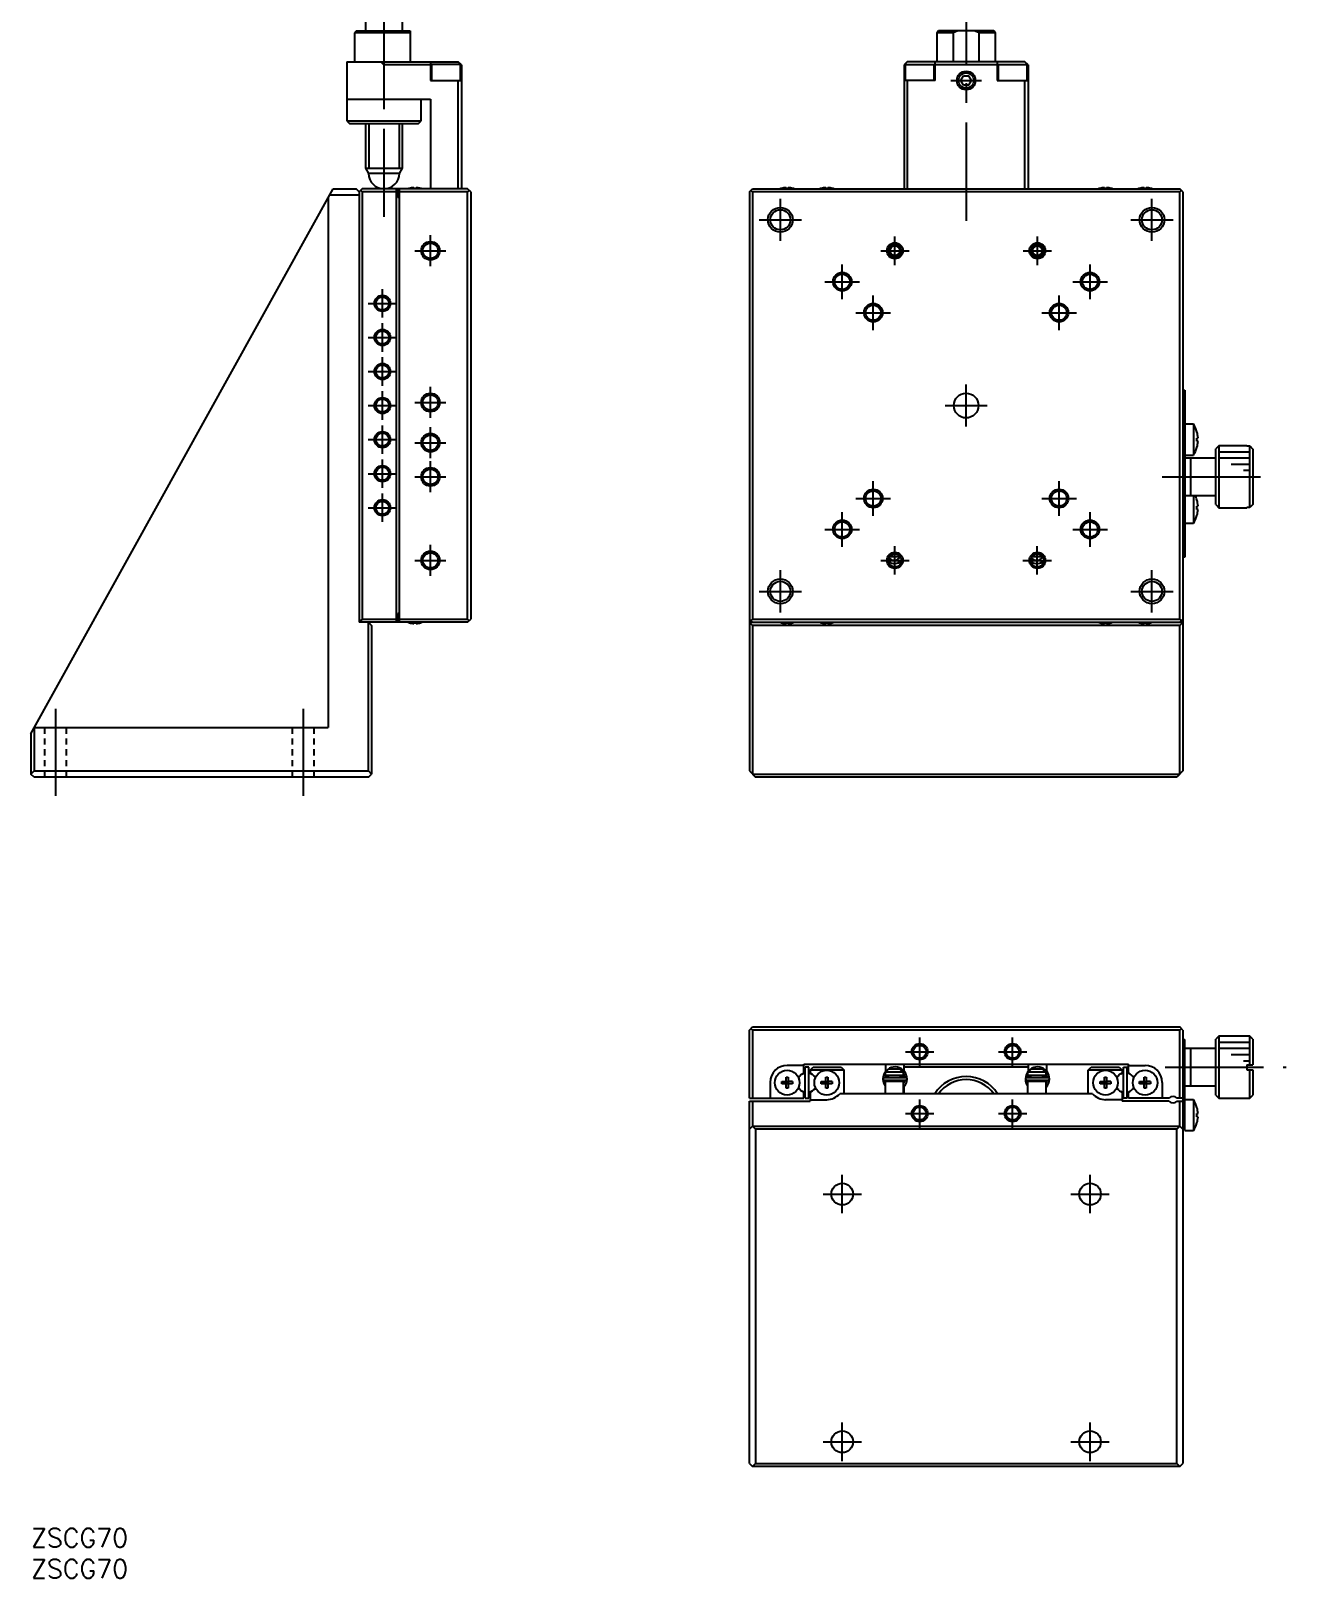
# Model space of a CAD drawing. Extents: x 0 to 447, y -8 to 380.
# Drawn here: x 0 to 202.6, y -8 to 241.8 of the extents above; entities that cross this region are included whole.
import ezdxf

# ---------------------------------------------------------------- set-up
doc = ezdxf.new("R2010")
doc.units = 0
doc.header["$LTSCALE"] = 0.5
doc.linetypes.add('CENTER', pattern=[50.8, 31.75, -6.35, 6.35, -6.35])
doc.linetypes.add('DASHED', pattern=[3.5, 2, -1.5])
for name, color, linetype in [('MSM_CENTER', 1, 'CENTER'), ('MSM_CONTINUOUS', 7, 'CONTINUOUS'), ('MSM_DASHED', 4, 'DASHED'), ('MSM_NARROW', 5, 'CONTINUOUS'), ('MSM_PART_NUMBER', 7, 'CONTINUOUS')]:
    doc.layers.add(name, color=color, linetype=linetype)
doc.styles.get("Standard").update_dxf_attribs({"font": 'txt.shx', "height": 1, "bigfont": 'bigfont.shx'})

# ---------------------------------------------------------------- blocks, each defined once
blk = doc.blocks.new('*U2')
at = {"layer": 'MSM_PART_NUMBER'}
blk.add_text('ZSCG70', height=3, dxfattribs=at).set_placement((0, -3))
blk = doc.blocks.new('*U3')
at = {"layer": 'MSM_PART_NUMBER'}
blk.add_text('ZSCG70', height=3, dxfattribs=at).set_placement((0, -8))

msp = doc.modelspace()

# ---------------------------------------------------------------- linework, layer by layer
at = {"layer": 'MSM_CENTER'}
for p, q in [((150.995577, 277.845783), (150.995577, 209.345783)), ((57, 276.845783), (57, 211.845783)), ((148.495577, 233.845783), (153.495577, 233.845783)), ((120.995577, 207.945783), (120.995577, 214.745783)), ((180.995577, 207.945783), (180.995577, 214.745783)), ((117.595577, 211.345783), (124.395577, 211.345783)), ((177.595577, 211.345783), (184.395577, 211.345783)), ((64.5, 203.845783), (64.5, 208.845783)), ((139.495577, 204.045783), (139.495577, 208.645783)), ((162.495577, 204.045783), (162.495577, 208.645783)), ((62, 206.345783), (67, 206.345783)), ((137.195577, 206.345783), (141.795577, 206.345783)), ((160.195577, 206.345783), (164.795577, 206.345783)), ((130.995577, 198.545783), (130.995577, 204.145783)), ((170.995577, 198.545783), (170.995577, 204.145783)), ((56.75, 195.545783), (56.75, 200.145783)), ((128.195577, 201.345783), (133.795577, 201.345783)), ((168.195577, 201.345783), (173.795577, 201.345783)), ((54.45, 197.845783), (59.05, 197.845783)), ((135.995577, 193.545783), (135.995577, 199.145783)), ((165.995577, 193.545783), (165.995577, 199.145783)), ((133.195577, 196.345783), (138.795577, 196.345783)), ((163.195577, 196.345783), (168.795577, 196.345783)), ((56.75, 190.045783), (56.75, 194.645783)), ((54.45, 192.345783), (59.05, 192.345783)), ((56.75, 184.545783), (56.75, 189.145783)), ((54.45, 186.845783), (59.05, 186.845783)), ((56.75, 179.045783), (56.75, 183.645783)), ((64.5, 179.345783), (64.5, 184.345783)), ((150.995577, 177.945783), (150.995577, 184.745783)), ((54.45, 181.345783), (59.05, 181.345783)), ((62, 181.845783), (67, 181.845783)), ((147.595577, 181.345783), (154.395577, 181.345783)), ((56.75, 173.545783), (56.75, 178.145783)), ((64.5, 172.845783), (64.5, 177.845783)), ((54.45, 175.845783), (59.05, 175.845783)), ((62, 175.345783), (67, 175.345783)), ((56.75, 168.045783), (56.75, 172.645783)), ((54.45, 170.345783), (59.05, 170.345783)), ((64.5, 167.345783), (64.5, 172.345783)), ((62, 169.845783), (67, 169.845783)), ((135.995577, 163.545783), (135.995577, 169.145783)), ((165.995577, 163.545783), (165.995577, 169.145783)), ((182.645577, 169.845783), (199.395577, 169.845783)), ((56.75, 162.545783), (56.75, 167.145783)), ((133.195577, 166.345783), (138.795577, 166.345783)), ((163.195577, 166.345783), (168.795577, 166.345783)), ((54.45, 164.845783), (59.05, 164.845783)), ((130.995577, 158.545783), (130.995577, 164.145783)), ((170.995577, 158.545783), (170.995577, 164.145783)), ((128.195577, 161.345783), (133.795577, 161.345783)), ((168.195577, 161.345783), (173.795577, 161.345783)), ((64.5, 153.845783), (64.5, 158.845783)), ((139.495577, 154.045783), (139.495577, 158.645783)), ((162.469996, 154.048556), (162.469996, 158.648556)), ((62, 156.345783), (67, 156.345783)), ((137.195577, 156.345783), (141.795577, 156.345783)), ((160.169996, 156.348556), (164.769996, 156.348556)), ((120.995577, 147.945783), (120.995577, 154.745783)), ((180.995577, 147.945783), (180.995577, 154.745783)), ((117.595577, 151.345783), (124.395577, 151.345783)), ((177.595577, 151.345783), (184.395577, 151.345783)), ((4, 118.345783), (4, 132.345783)), ((44, 118.345783), (44, 132.345783)), ((143.495577, 74.7), (143.495577, 79.3)), ((158.495577, 74.7), (158.495577, 79.3)), ((141.195577, 77), (145.795577, 77)), ((156.195577, 77), (160.795577, 77)), ((183.145577, 74.5), (202.645577, 74.5)), ((143.495577, 64.7), (143.495577, 69.3)), ((158.495577, 64.7), (158.495577, 69.3)), ((141.195577, 67), (145.795577, 67)), ((156.195577, 67), (160.795577, 67)), ((130.995577, 50.9), (130.995577, 57.1)), ((170.995577, 50.9), (170.995577, 57.1)), ((127.895577, 54), (134.095577, 54)), ((167.895577, 54), (174.095577, 54)), ((130.995577, 10.9), (130.995577, 17.1)), ((170.995577, 10.9), (170.995577, 17.1)), ((127.895577, 14), (134.095577, 14)), ((167.895577, 14), (174.095577, 14))]:
    msp.add_line(p, q, dxfattribs=at)
at = {"layer": 'MSM_CONTINUOUS'}
for p, q in [((54, 257.345783), (54, 241.845783)), ((60, 241.845783), (60, 257.345783)), ((52.55, 241.845783), (52.25, 241.545783)), ((61.25, 241.545783), (52.25, 241.545783)), ((52.25, 241.545783), (52.25, 236.845783)), ((52.55, 241.845783), (61.25, 241.845783)), ((61.25, 241.845783), (61.25, 236.845783)), ((146.545577, 241.845783), (146.245577, 241.545783)), ((148.874256, 241.545783), (146.245577, 241.545783)), ((146.245577, 241.545783), (146.245577, 236.845783)), ((155.445577, 241.845783), (146.545577, 241.845783)), ((149.676486, 241.845783), (148.874256, 241.545783)), ((148.874256, 241.545783), (148.874256, 236.845783)), ((153.116897, 241.545783), (152.314667, 241.845783)), ((155.745577, 241.545783), (153.116897, 241.545783)), ((153.116897, 236.845783), (153.116897, 241.545783)), ((155.745577, 241.545783), (155.445577, 241.845783)), ((155.745577, 236.845783), (155.745577, 241.545783)), ((51, 236.845783), (51, 227.345783)), ((51, 236.845783), (69, 236.845783)), ((57, 236.345783), (56.5, 236.845783)), ((57, 236.345783), (57, 230.845783)), ((64.5, 236.345783), (57, 236.345783)), ((64.5, 236.845783), (64.5, 233.845783)), ((69.35, 236.445783), (64.65, 236.445783)), ((64.65, 236.445783), (64.65, 233.845783)), ((69.5, 236.345783), (69, 236.845783)), ((69.35, 233.845783), (69.35, 236.445783)), ((69.5, 236.345783), (69.5, 216.345783)), ((141.495577, 236.845783), (140.995577, 236.345783)), ((140.995577, 236.345783), (140.995577, 216.345783)), ((141.145577, 236.445783), (141.145577, 233.845783)), ((141.145577, 236.445783), (145.845577, 236.445783)), ((160.495577, 236.845783), (141.495577, 236.845783)), ((145.845577, 233.845783), (145.845577, 236.445783)), ((145.995577, 233.845783), (145.995577, 236.845783)), ((155.995577, 236.345783), (145.995577, 236.345783)), ((155.995577, 236.845783), (155.995577, 233.845783)), ((156.145577, 236.445783), (156.145577, 233.845783)), ((156.145577, 236.445783), (160.845577, 236.445783)), ((160.995577, 236.345783), (160.495577, 236.845783)), ((160.845577, 233.845783), (160.845577, 236.445783)), ((160.995577, 236.345783), (160.995577, 216.345783)), ((64.5, 233.845783), (69.5, 233.845783)), ((69, 216.345783), (69, 233.845783)), ((145.995577, 233.845783), (140.995577, 233.845783)), ((141.495577, 233.845783), (141.495577, 216.345783)), ((150.129551, 233.845783), (150.562564, 234.595783)), ((150.562564, 233.095783), (150.129551, 233.845783)), ((150.562564, 234.595783), (151.428589, 234.595783)), ((151.428589, 233.095783), (150.562564, 233.095783)), ((151.861602, 233.845783), (151.428589, 234.595783)), ((151.428589, 233.095783), (151.861602, 233.845783)), ((155.995577, 233.845783), (160.995577, 233.845783)), ((160.495577, 216.345783), (160.495577, 233.845783)), ((51, 230.845783), (64.5, 230.845783)), ((63, 227.345783), (63, 230.845783)), ((64.5, 230.845783), (64.5, 216.345783)), ((51, 227.345783), (63, 227.345783)), ((51, 227.345783), (51.5, 226.845783)), ((62.5, 226.845783), (51.5, 226.845783)), ((54, 226.845783), (54, 219.711808)), ((60, 219.711808), (60, 226.845783)), ((62.5, 226.845783), (63, 227.345783)), ((54, 219.711808), (54.5, 218.845783)), ((54, 219.711808), (60, 219.711808)), ((59.5, 218.845783), (54.5, 218.845783)), ((59.5, 218.845783), (60, 219.711808)), ((0, 128.345783), (48.779191, 216.345786)), ((48, 214.940075), (48, 129.345783)), ((53, 215.345783), (48.224887, 215.345783)), ((48.779196, 216.345783), (52.5, 216.345783)), ((53, 215.845783), (52.5, 216.345783)), ((53.5, 216.345783), (53, 215.845783)), ((53, 215.845783), (53, 146.345783)), ((53.5, 215.845783), (53.25, 216.095783)), ((70.5, 216.345783), (53.5, 216.345783)), ((53.5, 215.845783), (53.5, 146.845783)), ((59, 215.845783), (53.5, 215.845783)), ((59, 146.345783), (59, 216.345783)), ((59.25, 216.345783), (59.25, 214.945783)), ((59.5, 214.945783), (59.25, 214.945783)), ((59.5, 146.345783), (59.5, 216.345783)), ((70.5, 215.845783), (59.5, 215.845783)), ((61.113638, 216.415305), (61.111384, 216.419927)), ((61.82, 216.415305), (61.82, 216.535642)), ((62.18, 216.415305), (61.82, 216.415305)), ((62.18, 216.535642), (62.18, 216.415305)), ((62.888616, 216.419927), (62.886361, 216.415305)), ((71, 215.845783), (70.5, 216.345783)), ((70.75, 216.095783), (70.5, 215.845783)), ((70.5, 146.845783), (70.5, 215.845783)), ((71, 215.845783), (71, 146.845783)), ((115.995577, 215.845783), (116.495577, 216.345783)), ((115.995577, 215.845783), (115.995577, 122.345783)), ((116.495577, 215.845783), (116.245577, 216.095783)), ((116.495577, 216.345783), (185.495577, 216.345783)), ((116.495577, 215.845783), (116.495577, 146.845783)), ((185.495577, 215.845783), (116.495577, 215.845783)), ((121.209215, 216.415305), (121.206961, 216.419927)), ((121.915577, 216.415305), (121.915577, 216.535642)), ((122.275577, 216.415305), (121.915577, 216.415305)), ((122.275577, 216.535642), (122.275577, 216.415305)), ((122.984193, 216.419927), (122.981938, 216.415305)), ((127.609215, 216.415305), (127.606961, 216.419927)), ((128.315577, 216.415305), (128.315577, 216.535642)), ((128.675577, 216.415305), (128.315577, 216.415305)), ((128.675577, 216.535642), (128.675577, 216.415305)), ((129.384193, 216.419927), (129.381938, 216.415305)), ((172.609215, 216.415305), (172.606961, 216.419927)), ((173.315577, 216.415305), (173.315577, 216.535642)), ((173.675577, 216.415305), (173.315577, 216.415305)), ((173.675577, 216.535642), (173.675577, 216.415305)), ((174.384193, 216.419927), (174.381938, 216.415305)), ((179.009215, 216.415305), (179.006961, 216.419927)), ((179.715577, 216.415305), (179.715577, 216.535642)), ((180.075577, 216.415305), (179.715577, 216.415305)), ((180.075577, 216.535642), (180.075577, 216.415305)), ((180.784193, 216.419927), (180.781938, 216.415305)), ((185.995577, 215.845783), (185.495577, 216.345783)), ((185.495577, 215.845783), (185.745577, 216.095783)), ((185.495577, 146.845783), (185.495577, 215.845783)), ((185.995577, 215.845783), (185.995577, 122.345783)), ((185.995577, 183.845783), (186.295577, 183.845783)), ((186.295577, 183.845783), (186.295577, 156.845783)), ((187.687234, 178.345783), (186.295577, 178.345783)), ((187.687234, 178.345783), (187.687234, 173.345783)), ((188.258157, 177.104372), (188.265013, 177.107716)), ((188.258157, 176.105783), (188.430529, 176.105783)), ((188.258157, 175.585783), (188.258157, 176.105783)), ((188.430529, 175.585783), (188.258157, 175.585783)), ((186.295577, 173.345783), (187.687234, 173.345783)), ((191.295577, 172.845783), (186.295577, 172.845783)), ((187.295577, 166.845783), (187.295577, 172.845783)), ((188.265013, 174.58385), (188.258157, 174.587193)), ((191.795577, 174.845783), (191.295577, 174.345783)), ((191.295577, 165.345783), (191.295577, 174.345783)), ((191.795577, 174.845783), (191.795577, 164.845783)), ((196.295577, 174.845783), (191.795577, 174.845783)), ((196.295577, 174.845783), (196.295577, 174.829757)), ((196.295577, 174.829757), (196.795577, 174.829757)), ((196.795577, 164.861809), (196.795577, 174.829757)), ((196.795577, 174.829757), (197.295577, 174.32797)), ((197.295577, 174.32797), (197.295577, 165.363596)), ((186.295577, 166.845783), (191.295577, 166.845783)), ((187.687234, 166.845783), (187.687234, 162.345783)), ((188.258157, 166.104372), (188.265013, 166.107716)), ((188.258157, 165.105783), (188.430529, 165.105783)), ((188.258157, 164.585783), (188.258157, 165.105783)), ((191.295577, 165.345783), (191.795577, 164.845783)), ((197.295577, 165.363596), (196.795577, 164.861809)), ((188.430529, 164.585783), (188.258157, 164.585783)), ((188.265013, 163.58385), (188.258157, 163.587193)), ((191.795577, 164.845783), (196.295577, 164.845783)), ((196.795577, 164.861809), (196.295577, 164.861809)), ((196.295577, 164.861809), (196.295577, 164.845783)), ((186.295577, 162.345783), (187.687234, 162.345783)), ((140.36517, 156.945783), (138.625984, 156.945783)), ((163.36517, 156.945783), (161.625984, 156.945783)), ((186.295577, 156.845783), (185.995577, 156.845783)), ((59.5, 147.745783), (59.25, 147.745783)), ((59.25, 146.345783), (59.25, 147.745783)), ((53, 146.845783), (53.5, 146.345783)), ((70.5, 146.345783), (53, 146.345783)), ((53.25, 146.595783), (53.5, 146.845783)), ((53.5, 146.845783), (59, 146.845783)), ((54.5, 122.345783), (54.5, 146.345783)), ((54.5, 146.345783), (55, 145.845783)), ((55, 145.845783), (55, 121.845783)), ((59.5, 146.845783), (70.5, 146.845783)), ((61.111384, 146.271639), (61.113638, 146.276261)), ((61.82, 146.276261), (62.18, 146.276261)), ((61.82, 146.155924), (61.82, 146.276261)), ((62.18, 146.155924), (62.18, 146.276261)), ((62.886361, 146.276261), (62.888616, 146.271639)), ((70.5, 146.845783), (70.75, 146.595783)), ((70.5, 146.345783), (71, 146.845783)), ((116.495577, 146.345783), (115.995577, 146.845783)), ((115.995577, 146.345783), (116.495577, 145.845783)), ((115.995577, 146.345783), (185.995577, 146.345783)), ((116.245577, 146.595783), (116.495577, 146.845783)), ((116.495577, 146.845783), (185.495577, 146.845783)), ((116.495577, 145.845783), (116.495577, 121.845783)), ((185.495577, 145.845783), (116.495577, 145.845783)), ((121.206961, 146.271639), (121.209215, 146.276261)), ((121.915577, 146.276261), (122.275577, 146.276261)), ((121.915577, 146.155924), (121.915577, 146.276261)), ((122.275577, 146.155924), (122.275577, 146.276261)), ((122.981938, 146.276261), (122.984193, 146.271639)), ((127.606961, 146.271639), (127.609215, 146.276261)), ((128.315577, 146.276261), (128.675577, 146.276261)), ((128.315577, 146.155924), (128.315577, 146.276261)), ((128.675577, 146.155924), (128.675577, 146.276261)), ((129.381938, 146.276261), (129.384193, 146.271639)), ((172.606961, 146.271639), (172.609215, 146.276261)), ((173.315577, 146.276261), (173.675577, 146.276261)), ((173.315577, 146.155924), (173.315577, 146.276261)), ((173.675577, 146.155924), (173.675577, 146.276261)), ((174.381938, 146.276261), (174.384193, 146.271639)), ((179.006961, 146.271639), (179.009215, 146.276261)), ((179.715577, 146.276261), (180.075577, 146.276261)), ((179.715577, 146.155924), (179.715577, 146.276261)), ((180.075577, 146.155924), (180.075577, 146.276261)), ((180.781938, 146.276261), (180.784193, 146.271639)), ((185.745577, 146.595783), (185.495577, 146.845783)), ((185.495577, 146.345783), (185.995577, 146.845783)), ((185.495577, 145.845783), (185.995577, 146.345783)), ((185.495577, 121.845783), (185.495577, 145.845783)), ((0, 128.345783), (0, 121.845783)), ((0.5, 129.247807), (0.5, 122.345783)), ((0.554309, 129.345783), (48, 129.345783)), ((0.5, 122.345783), (0, 121.845783)), ((0.5, 121.345783), (0, 121.845783)), ((0.5, 122.345783), (54.5, 122.345783)), ((54.5, 121.345783), (0.5, 121.345783)), ((55, 121.845783), (54.5, 122.345783)), ((54.5, 121.345783), (55, 121.845783)), ((115.995577, 122.345783), (116.995577, 121.345783)), ((116.495577, 121.845783), (185.495577, 121.845783)), ((184.995577, 121.345783), (116.995577, 121.345783)), ((185.995577, 122.345783), (184.995577, 121.345783)), ((115.995577, 80.5), (116.495577, 81)), ((115.995577, 69.5), (115.995577, 80.5)), ((116.245577, 80.75), (116.495577, 80.5)), ((116.495577, 81), (185.495577, 81)), ((116.495577, 80.5), (116.495577, 69.5)), ((185.495577, 80.5), (116.495577, 80.5)), ((185.995577, 80.5), (185.495577, 81)), ((185.495577, 80.5), (185.745577, 80.75)), ((185.495577, 69.5), (185.495577, 80.5)), ((185.995577, 80.5), (185.995577, 10.5)), ((185.995577, 78.95), (186.295577, 78.95)), ((186.295577, 64.25), (186.295577, 78.95)), ((191.295577, 77.5), (186.295577, 77.5)), ((187.295577, 71.5), (187.295577, 77.5)), ((191.795577, 79.5), (191.295577, 79)), ((191.295577, 70), (191.295577, 79)), ((191.795577, 79.5), (191.795577, 69.5)), ((196.795577, 79.5), (191.795577, 79.5)), ((196.795577, 74.9), (196.795577, 79.5)), ((197.295577, 79), (196.795577, 79.5)), ((197.295577, 79), (197.295577, 74.9)), ((124.795577, 73.544412), (124.795577, 75)), ((124.795577, 75), (177.195577, 75)), ((137.995577, 75), (137.995577, 73.830467)), ((140.995577, 73.854129), (140.995577, 75)), ((160.995577, 75), (160.995577, 73.830467)), ((163.995577, 73.854129), (163.995577, 75)), ((177.195577, 73.544412), (177.195577, 75)), ((121.915577, 72.886362), (122.275577, 72.886362)), ((121.915577, 72.18), (121.915577, 72.886362)), ((124.795577, 74.8), (122.095577, 74.8)), ((122.275577, 72.886362), (122.275577, 72.18)), ((124.501827, 73.374815), (124.795577, 73.544412)), ((124.995577, 69.5), (124.995577, 74.5)), ((125.595577, 74.5), (124.995577, 74.5)), ((125.595577, 69.5), (125.595577, 74.5)), ((125.795577, 74), (126.295577, 74.5)), ((125.795577, 74), (125.795577, 73.544412)), ((131.295577, 74), (125.795577, 74)), ((125.795577, 73.544412), (126.089327, 73.374815)), ((126.295577, 74.5), (130.795577, 74.5)), ((128.315577, 72.886362), (128.675577, 72.886362)), ((128.315577, 72.18), (128.315577, 72.886362)), ((128.675577, 72.886362), (128.675577, 72.18)), ((130.795577, 74.5), (131.295577, 74)), ((131.295577, 70.2), (131.295577, 74)), ((137.663784, 73.148357), (137.561768, 72.633656)), ((137.663191, 73.141147), (137.66209, 73.106901)), ((137.66209, 73.106901), (137.662701, 73.072644)), ((137.662701, 73.072644), (137.665023, 73.038459)), ((137.666002, 73.175298), (137.663191, 73.141147)), ((137.665023, 73.038459), (137.66905, 73.00443)), ((137.670517, 73.20927), (137.666002, 73.175298)), ((137.66905, 73.00443), (137.674773, 72.97064)), ((137.676724, 73.242981), (137.670517, 73.20927)), ((137.674773, 72.97064), (137.682177, 72.937172)), ((137.68461, 73.276347), (137.676724, 73.242981)), ((137.682177, 72.937172), (137.691244, 72.904107)), ((137.694155, 73.309286), (137.68461, 73.276347)), ((137.691244, 72.904107), (137.701953, 72.871527)), ((137.705336, 73.341717), (137.694155, 73.309286)), ((137.698497, 73.323491), (137.697746, 73.319702)), ((137.701953, 72.871527), (137.714279, 72.839511)), ((137.717412, 73.371894), (137.705336, 73.341717)), ((137.714279, 72.839511), (137.72819, 72.808139)), ((137.721213, 73.374557), (137.717412, 73.371894)), ((137.725046, 73.375165), (137.721213, 73.374557)), ((137.722229, 73.380762), (137.895576, 73.333644)), ((137.731178, 73.401051), (137.722241, 73.380759)), ((137.730101, 73.375202), (137.725046, 73.375165)), ((137.72819, 72.808139), (137.732115, 72.79999)), ((137.736344, 73.374669), (137.730101, 73.375202)), ((137.74373, 73.37357), (137.736344, 73.374669)), ((137.752207, 73.371912), (137.74373, 73.37357)), ((137.761713, 73.369707), (137.752207, 73.371912)), ((141.255485, 72.801506), (137.755485, 72.801506)), ((137.772181, 73.366971), (137.761713, 73.369707)), ((137.783537, 73.363723), (137.772181, 73.366971)), ((137.7957, 73.359986), (137.783537, 73.363723)), ((137.808582, 73.355788), (137.7957, 73.359986)), ((137.822092, 73.351158), (137.808582, 73.355788)), ((137.836134, 73.346129), (137.822092, 73.351158)), ((137.850608, 73.340737), (137.836134, 73.346129)), ((137.86541, 73.33502), (137.850608, 73.340737)), ((137.880436, 73.329019), (137.86541, 73.33502)), ((137.895577, 73.322777), (137.880436, 73.329019)), ((137.895577, 73.7), (137.895577, 73.2)), ((140.895577, 73.7), (137.895577, 73.7)), ((137.895577, 73.2), (140.895577, 73.2)), ((137.949894, 73.7), (138.479062, 74.2)), ((138.052111, 73.106807), (138.052742, 73.121877)), ((138.052251, 73.091727), (138.052111, 73.106807)), ((138.053159, 73.076677), (138.052251, 73.091727)), ((138.052742, 73.121877), (138.05414, 73.136897)), ((138.054833, 73.061697), (138.053159, 73.076677)), ((138.05414, 73.136897), (138.056303, 73.151829)), ((138.057266, 73.046825), (138.054833, 73.061697)), ((138.056303, 73.151829), (138.059225, 73.166632)), ((138.060452, 73.0321), (138.057266, 73.046825)), ((138.059225, 73.166632), (138.062897, 73.181267)), ((138.06438, 73.01756), (138.060452, 73.0321)), ((138.062897, 73.181267), (138.06731, 73.195697)), ((138.06904, 73.003243), (138.06438, 73.01756)), ((138.06731, 73.195697), (138.068792, 73.200026)), ((138.074416, 72.989184), (138.06904, 73.003243)), ((138.070189, 73), (138.395577, 73)), ((138.080494, 72.975418), (138.074416, 72.989184)), ((138.087256, 72.96198), (138.080494, 72.975418)), ((138.094683, 72.948903), (138.087256, 72.96198)), ((138.102755, 72.936219), (138.094683, 72.948903)), ((138.11145, 72.923957), (138.102755, 72.936219)), ((138.120744, 72.912147), (138.11145, 72.923957)), ((138.130613, 72.900817), (138.120744, 72.912147)), ((138.141031, 72.889994), (138.130613, 72.900817)), ((138.151971, 72.879701), (138.141031, 72.889994)), ((138.163405, 72.869963), (138.151971, 72.879701)), ((138.175304, 72.860801), (138.163405, 72.869963)), ((138.187639, 72.852236), (138.175304, 72.860801)), ((138.200379, 72.844288), (138.187639, 72.852236)), ((138.213493, 72.836973), (138.200379, 72.844288)), ((138.22695, 72.830309), (138.213493, 72.836973)), ((138.240716, 72.824309), (138.22695, 72.830309)), ((138.254759, 72.818987), (138.240716, 72.824309)), ((138.269045, 72.814355), (138.254759, 72.818987)), ((138.283541, 72.810422), (138.269045, 72.814355)), ((138.298213, 72.807198), (138.283541, 72.810422)), ((138.313025, 72.804689), (138.298213, 72.807198)), ((138.327943, 72.802902), (138.313025, 72.804689)), ((138.342932, 72.80184), (138.327943, 72.802902)), ((138.357166, 72.801506), (138.342932, 72.80184)), ((138.395577, 73.2), (138.395577, 72.801506)), ((140.312092, 74.2), (138.479062, 74.2)), ((140.312092, 74.2), (140.84126, 73.7)), ((140.395577, 72.801506), (140.395577, 73.2)), ((140.395577, 73), (140.940976, 73)), ((140.495577, 72.801506), (140.495577, 73)), ((140.660842, 72.80159), (140.653805, 72.801506)), ((140.675855, 72.802303), (140.660842, 72.80159)), ((140.690817, 72.803744), (140.675855, 72.802303)), ((140.705694, 72.805909), (140.690817, 72.803744)), ((140.720451, 72.808795), (140.705694, 72.805909)), ((140.735053, 72.812396), (140.720451, 72.808795)), ((140.749464, 72.816703), (140.735053, 72.812396)), ((140.76365, 72.821708), (140.749464, 72.816703)), ((140.777578, 72.827401), (140.76365, 72.821708)), ((140.791213, 72.833769), (140.777578, 72.827401)), ((140.804523, 72.840798), (140.791213, 72.833769)), ((140.817473, 72.848473), (140.804523, 72.840798)), ((140.830033, 72.856778), (140.817473, 72.848473)), ((140.842171, 72.865693), (140.830033, 72.856778)), ((140.853856, 72.875199), (140.842171, 72.865693)), ((140.865057, 72.885274), (140.853856, 72.875199)), ((140.875747, 72.895895), (140.865057, 72.885274)), ((140.885897, 72.907036), (140.875747, 72.895895)), ((140.89548, 72.918673), (140.885897, 72.907036)), ((140.90447, 72.930777), (140.89548, 72.918673)), ((140.895577, 73.2), (140.895577, 73.7)), ((140.895641, 73.304752), (141.04912, 72.801548)), ((140.912843, 72.943318), (140.90447, 72.930777)), ((140.920577, 72.956267), (140.912843, 72.943318)), ((140.927649, 72.969591), (140.920577, 72.956267)), ((140.934039, 72.983257), (140.927649, 72.969591)), ((140.939731, 72.99723), (140.934039, 72.983257)), ((140.944708, 73.011474), (140.939731, 72.99723)), ((140.948955, 73.025954), (140.944708, 73.011474)), ((140.95246, 73.040631), (140.948955, 73.025954)), ((140.955213, 73.055466), (140.95246, 73.040631)), ((140.957207, 73.070423), (140.955213, 73.055466)), ((140.958435, 73.085459), (140.957207, 73.070423)), ((140.958895, 73.100538), (140.958435, 73.085459)), ((160.995579, 74.5), (140.995577, 74.5)), ((141.314748, 73.315697), (141.293559, 73.371894)), ((160.698497, 73.323491), (160.561768, 72.633656)), ((160.663191, 73.141147), (160.66209, 73.106901)), ((160.66209, 73.106901), (160.662701, 73.072644)), ((160.662701, 73.072644), (160.665023, 73.038459)), ((160.666002, 73.175298), (160.663191, 73.141147)), ((160.665023, 73.038459), (160.66905, 73.00443)), ((160.670517, 73.20927), (160.666002, 73.175298)), ((160.66905, 73.00443), (160.674773, 72.97064)), ((160.676724, 73.242981), (160.670517, 73.20927)), ((160.674773, 72.97064), (160.682177, 72.937172)), ((160.68461, 73.276347), (160.676724, 73.242981)), ((160.682177, 72.937172), (160.691244, 72.904107)), ((160.694155, 73.309286), (160.68461, 73.276347)), ((160.691244, 72.904107), (160.701953, 72.871527)), ((160.705336, 73.341717), (160.694155, 73.309286)), ((160.701953, 72.871527), (160.714279, 72.839511)), ((160.717412, 73.371894), (160.705336, 73.341717)), ((160.714279, 72.839511), (160.72819, 72.808139)), ((160.721213, 73.374557), (160.717412, 73.371894)), ((160.731178, 73.401051), (160.719299, 73.373946)), ((160.725046, 73.375165), (160.721213, 73.374557)), ((160.722196, 73.380771), (160.895576, 73.333644)), ((160.730101, 73.375202), (160.725046, 73.375165)), ((160.72819, 72.808139), (160.732115, 72.79999)), ((160.736344, 73.374669), (160.730101, 73.375202)), ((160.74373, 73.37357), (160.736344, 73.374669)), ((160.752207, 73.371912), (160.74373, 73.37357)), ((160.761713, 73.369707), (160.752207, 73.371912)), ((164.255485, 72.801506), (160.755485, 72.801506)), ((160.772181, 73.366971), (160.761713, 73.369707)), ((160.783537, 73.363723), (160.772181, 73.366971)), ((160.7957, 73.359986), (160.783537, 73.363723)), ((160.808582, 73.355788), (160.7957, 73.359986)), ((160.822092, 73.351158), (160.808582, 73.355788)), ((160.836134, 73.346129), (160.822092, 73.351158)), ((160.850608, 73.340737), (160.836134, 73.346129)), ((160.86541, 73.33502), (160.850608, 73.340737)), ((160.880436, 73.329019), (160.86541, 73.33502)), ((160.895577, 73.322777), (160.880436, 73.329019)), ((160.895577, 73.7), (160.895577, 73.2)), ((163.895577, 73.7), (160.895577, 73.7)), ((160.895577, 73.2), (163.895577, 73.2)), ((160.949894, 73.7), (161.479062, 74.2)), ((161.052111, 73.106807), (161.052742, 73.121877)), ((161.052251, 73.091727), (161.052111, 73.106807)), ((161.053159, 73.076677), (161.052251, 73.091727)), ((161.052742, 73.121877), (161.05414, 73.136897)), ((161.054833, 73.061697), (161.053159, 73.076677)), ((161.05414, 73.136897), (161.056303, 73.151829)), ((161.057266, 73.046825), (161.054833, 73.061697)), ((161.056303, 73.151829), (161.059225, 73.166632)), ((161.060452, 73.0321), (161.057266, 73.046825)), ((161.059225, 73.166632), (161.062897, 73.181267)), ((161.06438, 73.01756), (161.060452, 73.0321)), ((161.062897, 73.181267), (161.06731, 73.195697)), ((161.06904, 73.003243), (161.06438, 73.01756)), ((161.06731, 73.195697), (161.068792, 73.200026)), ((161.074416, 72.989184), (161.06904, 73.003243)), ((161.070189, 73), (161.395577, 73)), ((161.080494, 72.975418), (161.074416, 72.989184)), ((161.087256, 72.96198), (161.080494, 72.975418)), ((161.094683, 72.948903), (161.087256, 72.96198)), ((161.102755, 72.936219), (161.094683, 72.948903)), ((161.11145, 72.923957), (161.102755, 72.936219)), ((161.120744, 72.912147), (161.11145, 72.923957)), ((161.130613, 72.900817), (161.120744, 72.912147)), ((161.141031, 72.889994), (161.130613, 72.900817)), ((161.151971, 72.879701), (161.141031, 72.889994)), ((161.163405, 72.869963), (161.151971, 72.879701)), ((161.175304, 72.860801), (161.163405, 72.869963)), ((161.187639, 72.852236), (161.175304, 72.860801)), ((161.200379, 72.844288), (161.187639, 72.852236)), ((161.213493, 72.836973), (161.200379, 72.844288)), ((161.22695, 72.830309), (161.213493, 72.836973)), ((161.240716, 72.824309), (161.22695, 72.830309)), ((161.254759, 72.818987), (161.240716, 72.824309)), ((161.269045, 72.814355), (161.254759, 72.818987)), ((161.283541, 72.810422), (161.269045, 72.814355)), ((161.298213, 72.807198), (161.283541, 72.810422)), ((161.313025, 72.804689), (161.298213, 72.807198)), ((161.327943, 72.802902), (161.313025, 72.804689)), ((161.342932, 72.80184), (161.327943, 72.802902)), ((161.357166, 72.801506), (161.342932, 72.80184)), ((161.395577, 73.2), (161.395577, 72.801506)), ((163.312092, 74.2), (161.479062, 74.2)), ((163.312092, 74.2), (163.84126, 73.7)), ((163.395577, 72.801506), (163.395577, 73.2)), ((163.395577, 73), (163.940976, 73)), ((163.495577, 72.801506), (163.495577, 73)), ((163.660842, 72.80159), (163.653805, 72.801506)), ((163.675855, 72.802303), (163.660842, 72.80159)), ((163.690817, 72.803744), (163.675855, 72.802303)), ((163.705694, 72.805909), (163.690817, 72.803744)), ((163.720451, 72.808795), (163.705694, 72.805909)), ((163.735053, 72.812396), (163.720451, 72.808795)), ((163.749464, 72.816703), (163.735053, 72.812396)), ((163.76365, 72.821708), (163.749464, 72.816703)), ((163.777578, 72.827401), (163.76365, 72.821708)), ((163.791213, 72.833769), (163.777578, 72.827401)), ((163.804523, 72.840798), (163.791213, 72.833769)), ((163.817473, 72.848473), (163.804523, 72.840798)), ((163.830033, 72.856778), (163.817473, 72.848473)), ((163.842171, 72.865693), (163.830033, 72.856778)), ((163.853856, 72.875199), (163.842171, 72.865693)), ((163.865057, 72.885274), (163.853856, 72.875199)), ((163.875747, 72.895895), (163.865057, 72.885274)), ((163.885897, 72.907036), (163.875747, 72.895895)), ((163.89548, 72.918673), (163.885897, 72.907036)), ((163.90447, 72.930777), (163.89548, 72.918673)), ((163.895577, 73.2), (163.895577, 73.7)), ((163.895641, 73.304752), (164.04912, 72.801548)), ((163.912843, 72.943318), (163.90447, 72.930777)), ((163.920577, 72.956267), (163.912843, 72.943318)), ((163.927649, 72.969591), (163.920577, 72.956267)), ((163.934039, 72.983257), (163.927649, 72.969591)), ((163.939731, 72.99723), (163.934039, 72.983257)), ((163.944708, 73.011474), (163.939731, 72.99723)), ((163.948955, 73.025954), (163.944708, 73.011474)), ((163.95246, 73.040631), (163.948955, 73.025954)), ((163.955213, 73.055466), (163.95246, 73.040631)), ((163.957207, 73.070423), (163.955213, 73.055466)), ((163.958435, 73.085459), (163.957207, 73.070423)), ((163.958807, 73.097653), (163.958435, 73.085459)), ((164.314748, 73.315697), (164.293559, 73.371894)), ((170.695577, 74), (171.195577, 74.5)), ((170.695577, 70.2), (170.695577, 74)), ((176.195577, 74), (170.695577, 74)), ((171.195577, 74.5), (175.695577, 74.5)), ((173.315577, 72.886362), (173.675577, 72.886362)), ((173.315577, 72.18), (173.315577, 72.886362)), ((173.675577, 72.886362), (173.675577, 72.18)), ((175.695577, 74.5), (176.195577, 74)), ((176.195577, 73.544412), (175.901827, 73.374815)), ((176.195577, 74), (176.195577, 73.544412)), ((176.395577, 74.5), (176.995577, 74.5)), ((176.395577, 69.5), (176.395577, 74.5)), ((176.995577, 69.5), (176.995577, 74.5)), ((177.195577, 74.8), (179.895577, 74.8)), ((177.489327, 73.374815), (177.195577, 73.544412)), ((179.715577, 72.886362), (180.075577, 72.886362)), ((179.715577, 72.18), (179.715577, 72.886362)), ((180.075577, 72.886362), (180.075577, 72.18)), ((196.295577, 74.9), (196.295577, 74.1)), ((196.295577, 74.9), (197.295577, 74.9)), ((196.295577, 74.1), (197.295577, 74.1)), ((196.795577, 69.5), (196.795577, 74.1)), ((197.295577, 74.1), (197.295577, 70)), ((119.345577, 72.05), (119.345577, 69.5)), ((121.209215, 71.82), (121.209215, 72.18)), ((121.209215, 72.18), (121.915577, 72.18)), ((121.915577, 71.82), (121.209215, 71.82)), ((121.925949, 72.169628), (121.915577, 72.18)), ((121.925949, 71.830372), (121.915577, 71.82)), ((121.915577, 71.113639), (121.915577, 71.82)), ((122.275577, 71.113639), (121.915577, 71.113639)), ((121.925949, 71.830372), (121.925949, 72.169628)), ((121.925949, 72.169628), (122.265205, 72.169628)), ((122.265205, 71.830372), (121.925949, 71.830372)), ((122.265205, 72.169628), (122.275577, 72.18)), ((122.265205, 72.169628), (122.265205, 71.830372)), ((122.265205, 71.830372), (122.275577, 71.82)), ((122.981938, 72.18), (122.275577, 72.18)), ((122.275577, 71.82), (122.275577, 71.113639)), ((122.981938, 71.82), (122.275577, 71.82)), ((122.981938, 72.18), (122.981938, 71.82)), ((124.795577, 70.455588), (124.501827, 70.625185)), ((124.795577, 69.5), (124.795577, 70.455588)), ((126.089327, 70.625185), (125.795577, 70.455588)), ((125.795577, 70.455588), (125.795577, 69)), ((127.609215, 71.82), (127.609215, 72.18)), ((127.609215, 72.18), (128.315577, 72.18)), ((128.315577, 71.82), (127.609215, 71.82)), ((128.325949, 72.169628), (128.315577, 72.18)), ((128.325949, 71.830372), (128.315577, 71.82)), ((128.315577, 71.113639), (128.315577, 71.82)), ((128.675577, 71.113639), (128.315577, 71.113639)), ((128.325949, 71.830372), (128.325949, 72.169628)), ((128.325949, 72.169628), (128.665205, 72.169628)), ((128.665205, 71.830372), (128.325949, 71.830372)), ((128.665205, 72.169628), (128.675577, 72.18)), ((128.665205, 72.169628), (128.665205, 71.830372)), ((128.665205, 71.830372), (128.675577, 71.82)), ((129.381938, 72.18), (128.675577, 72.18)), ((128.675577, 71.82), (128.675577, 71.113639)), ((129.381938, 71.82), (128.675577, 71.82)), ((129.381938, 72.18), (129.381938, 71.82)), ((171.416514, 70.2), (130.574639, 70.2)), ((137.755485, 72.411506), (141.255485, 72.411506)), ((137.895577, 72.2), (137.895577, 70.2)), ((140.895577, 72.2), (137.895577, 72.2)), ((138.0039, 72.199901), (137.961858, 72.411485)), ((138.395577, 72.411506), (138.395577, 72.2)), ((140.395577, 72.2), (140.395577, 72.411506)), ((140.495577, 72.2), (140.495577, 72.411506)), ((140.895577, 70.2), (140.895577, 72.2)), ((140.92369, 72), (140.895577, 72)), ((141.048797, 72.411452), (140.895663, 71.907825)), ((140.995577, 72.236422), (140.995577, 72.411506)), ((140.995577, 70.2), (140.995577, 71.359129)), ((160.755485, 72.411506), (164.255485, 72.411506)), ((160.895577, 72.2), (160.895577, 70.2)), ((163.895577, 72.2), (160.895577, 72.2)), ((161.0039, 72.199901), (160.961858, 72.411485)), ((160.995579, 72.241778), (160.995579, 72.411506)), ((161.395577, 72.411506), (161.395577, 72.2)), ((163.395577, 72.2), (163.395577, 72.411506)), ((163.495577, 72.2), (163.495577, 72.411506)), ((163.895577, 70.2), (163.895577, 72.2)), ((163.92369, 72), (163.895577, 72)), ((164.048797, 72.411452), (163.895663, 71.907825)), ((172.609215, 71.82), (172.609215, 72.18)), ((172.609215, 72.18), (173.315577, 72.18)), ((173.315577, 71.82), (172.609215, 71.82)), ((173.325949, 72.169628), (173.315577, 72.18)), ((173.325949, 71.830372), (173.315577, 71.82)), ((173.315577, 71.113639), (173.315577, 71.82)), ((173.675577, 71.113639), (173.315577, 71.113639)), ((173.325949, 71.830372), (173.325949, 72.169628)), ((173.325949, 72.169628), (173.665205, 72.169628)), ((173.665205, 71.830372), (173.325949, 71.830372)), ((173.665205, 72.169628), (173.675577, 72.18)), ((173.665205, 72.169628), (173.665205, 71.830372)), ((173.665205, 71.830372), (173.675577, 71.82)), ((174.381938, 72.18), (173.675577, 72.18)), ((173.675577, 71.82), (173.675577, 71.113639)), ((174.381938, 71.82), (173.675577, 71.82)), ((174.381938, 72.18), (174.381938, 71.82)), ((175.901827, 70.625185), (176.195577, 70.455588)), ((176.195577, 70.455588), (176.195577, 69)), ((177.195577, 70.455588), (177.489327, 70.625185)), ((177.195577, 69.5), (177.195577, 70.455588)), ((179.009215, 71.82), (179.009215, 72.18)), ((179.009215, 72.18), (179.715577, 72.18)), ((179.715577, 71.82), (179.009215, 71.82)), ((179.725949, 72.169628), (179.715577, 72.18)), ((179.725949, 71.830372), (179.715577, 71.82)), ((179.715577, 71.113639), (179.715577, 71.82)), ((180.075577, 71.113639), (179.715577, 71.113639)), ((179.725949, 71.830372), (179.725949, 72.169628)), ((179.725949, 72.169628), (180.065205, 72.169628)), ((180.065205, 71.830372), (179.725949, 71.830372)), ((180.065205, 72.169628), (180.075577, 72.18)), ((180.065205, 72.169628), (180.065205, 71.830372)), ((180.065205, 71.830372), (180.075577, 71.82)), ((180.781938, 72.18), (180.075577, 72.18)), ((180.075577, 71.82), (180.075577, 71.113639)), ((180.781938, 71.82), (180.075577, 71.82)), ((180.781938, 72.18), (180.781938, 71.82)), ((182.645577, 72.05), (182.645577, 69.5)), ((186.295577, 71.5), (191.295577, 71.5)), ((191.295577, 70), (191.795577, 69.5)), ((196.795577, 69.5), (197.295577, 70)), ((115.995577, 69.5), (124.795577, 69.5)), ((115.995577, 10.5), (115.995577, 69)), ((115.995577, 69), (125.795577, 69)), ((116.495577, 69), (116.495577, 65)), ((124.995577, 69.5), (125.595577, 69.5)), ((125.795577, 69.25), (128.495577, 69.25)), ((176.195577, 69.25), (173.495577, 69.25)), ((183.734139, 69), (176.195577, 69)), ((176.995577, 69.5), (176.395577, 69.5)), ((183.734139, 69.5), (177.195577, 69.5)), ((185.995577, 69.5), (185.057015, 69.5)), ((185.057015, 69), (185.995577, 69)), ((185.495577, 65), (185.495577, 69)), ((187.687234, 69.25), (186.295577, 69.25)), ((187.687234, 69.25), (187.687234, 64.25)), ((188.258157, 68.00859), (188.265013, 68.011933)), ((191.795577, 69.5), (196.795577, 69.5)), ((116.495577, 65), (115.995577, 64.5)), ((116.995577, 64.5), (116.495577, 65)), ((116.495577, 65), (185.495577, 65)), ((185.495577, 65), (184.995577, 64.5)), ((185.995577, 64.5), (185.495577, 65)), ((188.258157, 67.01), (188.430529, 67.01)), ((188.258157, 66.49), (188.258157, 67.01)), ((188.430529, 66.49), (188.258157, 66.49)), ((188.265013, 65.488067), (188.258157, 65.491411)), ((116.995577, 64.5), (116.995577, 10.5)), ((184.995577, 64.5), (116.995577, 64.5)), ((184.995577, 10.5), (184.995577, 64.5)), ((186.295577, 64.45), (185.995577, 64.45)), ((186.295577, 64.25), (187.687234, 64.25)), ((115.995577, 10.5), (116.495577, 10)), ((116.495577, 10), (116.995577, 10.5)), ((185.495577, 10), (116.495577, 10)), ((116.995577, 10.5), (184.995577, 10.5)), ((184.995577, 10.5), (185.495577, 10)), ((185.495577, 10), (185.995577, 10.5))]:
    msp.add_line(p, q, dxfattribs=at)
for centre, radius in [((150.995577, 233.845783), 1.5), ((120.995577, 211.345783), 1.621), ((180.995577, 211.345783), 1.621), ((64.5, 206.345783), 1.2295), ((139.495577, 206.345783), 1.0565), ((162.495577, 206.345783), 1.0565), ((139.495577, 206.345783), 0.8), ((162.495577, 206.345783), 0.8), ((130.995577, 201.345783), 1.2295), ((170.995577, 201.345783), 1.2295), ((56.75, 197.845783), 1.0565), ((135.995577, 196.345783), 1.2295), ((165.995577, 196.345783), 1.2295), ((56.75, 192.345783), 1.0565), ((56.75, 186.845783), 1.0565), ((56.75, 181.345783), 1.0565), ((64.5, 181.845783), 1.2295), ((150.995577, 181.345783), 2), ((56.75, 175.845783), 1.0565), ((64.5, 175.345783), 1.2295), ((56.75, 170.345783), 1.0565), ((64.5, 169.845783), 1.2295), ((135.995577, 166.345783), 1.2295), ((165.995577, 166.345783), 1.2295), ((56.75, 164.845783), 1.0565), ((130.995577, 161.345783), 1.2295), ((170.995577, 161.345783), 1.2295), ((64.5, 156.345783), 1.2295), ((139.495577, 156.345783), 1.0565), ((162.495577, 156.345783), 1.0565), ((120.995577, 151.345783), 1.621), ((180.995577, 151.345783), 1.621), ((143.495577, 77), 1.0565), ((158.495577, 77), 1.0565), ((122.095577, 72), 2), ((128.495577, 72), 2), ((173.495577, 72), 2), ((179.895577, 72), 2), ((143.495577, 67), 1.0565), ((158.495577, 67), 1.0565), ((130.995577, 54), 1.75), ((170.995577, 54), 1.75), ((130.995577, 14), 1.75), ((170.995577, 14), 1.75)]:
    msp.add_circle(centre, radius, dxfattribs=at)
for centre, radius, start, end in [((57, 218.845783), 2.5, 180, 0), ((62, 213.345783), 3.2, 106.122533, 110.364135), ((62, 213.345783), 3.194933, 93.229709, 106.106712), ((62, 213.345783), 3.194933, 73.893288, 86.770291), ((62, 213.345783), 3.2, 69.635865, 73.877467), ((122.095577, 213.345783), 3.2, 106.122533, 110.364135), ((122.095577, 213.345783), 3.194933, 93.229709, 106.106712), ((122.095577, 213.345783), 3.194933, 73.893288, 86.770291), ((122.095577, 213.345783), 3.2, 69.635865, 73.877467), ((128.495577, 213.345783), 3.2, 106.122533, 110.364135), ((128.495577, 213.345783), 3.194933, 93.229709, 106.106712), ((128.495577, 213.345783), 3.194933, 73.893288, 86.770291), ((128.495577, 213.345783), 3.2, 69.635865, 73.877467), ((173.495577, 213.345783), 3.2, 106.122533, 110.364135), ((173.495577, 213.345783), 3.194933, 93.229709, 106.106712), ((173.495577, 213.345783), 3.194933, 73.893288, 86.770291), ((173.495577, 213.345783), 3.2, 69.635865, 73.877467), ((179.895577, 213.345783), 3.2, 106.122533, 110.364135), ((179.895577, 213.345783), 3.194933, 93.229709, 106.106712), ((179.895577, 213.345783), 3.194933, 73.893288, 86.770291), ((179.895577, 213.345783), 3.2, 69.635865, 73.877467), ((183.945577, 175.845783), 4.5, 16.285843, 33.748989), ((183.945577, 175.845783), 4.492483, 3.317816, 16.26943), ((183.945577, 175.845783), 4.492483, 343.73057, 356.682184), ((183.945577, 175.845783), 4.5, 326.251011, 343.714157), ((183.945577, 164.845783), 4.5, 16.285843, 26.3878), ((183.945577, 164.845783), 4.492483, 3.317816, 16.26943), ((183.945577, 164.845783), 4.5, 326.251011, 343.714157), ((183.945577, 164.845783), 4.492483, 343.73057, 356.682184), ((139.395577, 157.345783), 1.5, 231.03150455, 320.38968172), ((139.505486, 157.803679), 1.945, 237.28447884, 239.827114), ((139.395577, 157.345783), 1, 212.1138425, 336.421822), ((139.505486, 157.803679), 1.945, 273.178268, 301.93667941), ((162.395577, 157.345783), 1.5, 231.03150455, 320.38968172), ((162.505486, 157.803679), 1.945, 237.28447884, 239.827113), ((162.395577, 157.345783), 1, 212.1138425, 336.421822), ((162.505486, 157.803679), 1.945, 273.178269, 301.93667941), ((62, 149.345783), 3.2, 249.635865, 253.877467), ((62, 149.345783), 3.194933, 253.893288, 266.770291), ((62, 149.345783), 3.194933, 273.229709, 286.106712), ((62, 149.345783), 3.2, 286.122533, 290.364135), ((122.095577, 149.345783), 3.2, 249.635865, 253.877467), ((122.095577, 149.345783), 3.194933, 253.893288, 266.770291), ((122.095577, 149.345783), 3.194933, 273.229709, 286.106712), ((122.095577, 149.345783), 3.2, 286.122533, 290.364135), ((128.495577, 149.345783), 3.2, 249.635865, 253.877467), ((128.495577, 149.345783), 3.194933, 253.893288, 266.770291), ((128.495577, 149.345783), 3.194933, 273.229709, 286.106712), ((128.495577, 149.345783), 3.2, 286.122533, 290.364135), ((173.495577, 149.345783), 3.2, 249.635865, 253.877467), ((173.495577, 149.345783), 3.194933, 253.893288, 266.770291), ((173.495577, 149.345783), 3.194933, 273.229709, 286.106712), ((173.495577, 149.345783), 3.2, 286.122533, 290.364135), ((179.895577, 149.345783), 3.2, 249.635865, 253.877467), ((179.895577, 149.345783), 3.194933, 253.893288, 266.770291), ((179.895577, 149.345783), 3.194933, 273.229709, 286.106712), ((179.895577, 149.345783), 3.2, 286.122533, 290.364135), ((122.095577, 72.05), 2.75, 90, 180), ((125.410386, 71.885), 1.75, 134.995594, 148.113496), ((125.295578, 72), 1.5875, 135.000026, 149.566818), ((125.295577, 72), 1.5875, 120, 135), ((125.295578, 72), 1.5875, 100.89309, 120), ((125.295578, 72), 1.5875, 30.433263, 79.106984), ((125.180767, 71.885), 1.75, 31.886504, 45.004406), ((137.755485, 72.606506), 0.195, 90, 270), ((139.512201, 72.608416), 1.950705, 180.710984, 214.007692), ((139.505345, 72.606192), 1.944084, 0.719787, 156.77312892), ((139.508895, 72.605246), 1.940453, 315.632122, 359.301655), ((141.255485, 72.606506), 0.195, 270, 90), ((150.995577, 67), 6, 32.230953, 147.769047), ((150.995577, 67), 5.5, 35.578526, 144.421474), ((160.755485, 72.606506), 0.195, 90, 270), ((162.512201, 72.608416), 1.950705, 180.710984, 214.007692), ((162.505345, 72.606192), 1.944084, 0.719787, 156.812363), ((162.508895, 72.605246), 1.940453, 315.632122, 359.301655), ((164.255485, 72.606506), 0.195, 270, 90), ((176.810386, 71.885), 1.75, 134.995594, 148.113496), ((176.695576, 72), 1.5875, 100.893016, 149.566737), ((176.695576, 72), 1.5875, 60, 79.10691), ((176.695577, 72), 1.5875, 45, 60), ((176.580767, 71.885), 1.75, 31.886504, 45.004406), ((176.695576, 72), 1.5875, 30.433182, 44.999974), ((179.895577, 72.05), 2.75, 0, 90), ((125.410386, 72.115), 1.75, 211.886504, 225.090487), ((125.295578, 72), 1.5875, 210.433182, 225.094867), ((125.295577, 72), 1.5875, 225.094892, 240), ((125.295578, 72), 1.5875, 239.999969, 259.10691), ((125.295578, 72), 1.5875, 280.893016, 329.566737), ((125.180767, 72.115), 1.75, 314.995594, 328.113496), ((128.495577, 72), 2.75, 270, 319.114807), ((173.495577, 72), 2.75, 220.885193, 270), ((176.810386, 72.115), 1.75, 211.886504, 225.004406), ((176.695576, 72), 1.5875, 210.433263, 259.106984), ((176.695576, 72), 1.5875, 280.89309, 300), ((176.695577, 72), 1.5875, 300, 315), ((176.695576, 72), 1.5875, 315.000026, 329.566818), ((176.580767, 72.115), 1.75, 314.995594, 328.113496), ((184.395577, 68.75), 1, 48.590378, 131.409622), ((184.395577, 69.75), 1, 228.590378, 311.409622), ((183.945577, 66.75), 4.5, 16.285843, 33.748989), ((183.945577, 66.75), 4.492483, 3.317816, 16.26943), ((183.945577, 66.75), 4.5, 326.251011, 343.714157), ((183.945577, 66.75), 4.492483, 343.73057, 356.682184)]:
    msp.add_arc(centre, radius, start, end, dxfattribs=at)
at = {"layer": 'MSM_DASHED'}
for p, q in [((2.25, 121.345783), (2.25, 129.345783)), ((5.75, 121.345783), (5.75, 129.345783)), ((42.25, 121.345783), (42.25, 129.345783)), ((45.75, 121.345783), (45.75, 129.345783))]:
    msp.add_line(p, q, dxfattribs=at)
at = {"layer": 'MSM_NARROW'}
for p, q in [((54.5415, 226.845763), (54.5415, 219.711789)), ((59.4585, 226.845763), (59.4585, 219.711789)), ((196.795577, 173.845783), (191.795577, 173.845783)), ((196.795577, 172.845783), (191.795577, 172.845783)), ((196.795577, 171.845783), (193.795577, 171.845783)), ((196.795577, 170.845783), (195.795577, 170.845783)), ((196.795577, 78.5), (191.795577, 78.5)), ((196.795577, 77.5), (191.795577, 77.5)), ((196.795577, 76.5), (193.795577, 76.5)), ((196.795577, 75.5), (195.795577, 75.5))]:
    msp.add_line(p, q, dxfattribs=at)
for centre, radius in [((150.995577, 233.845783), 1.2295), ((120.995577, 211.345783), 2), ((180.995577, 211.345783), 2), ((64.5, 206.345783), 1.5), ((139.495577, 206.345783), 1.3), ((162.495577, 206.345783), 1.3), ((130.995577, 201.345783), 1.5), ((170.995577, 201.345783), 1.5), ((56.75, 197.845783), 1.3), ((135.995577, 196.345783), 1.5), ((165.995577, 196.345783), 1.5), ((56.75, 192.345783), 1.3), ((56.75, 186.845783), 1.3), ((56.75, 181.345783), 1.3), ((64.5, 181.845783), 1.5), ((56.75, 175.845783), 1.3), ((64.5, 175.345783), 1.5), ((56.75, 170.345783), 1.3), ((64.5, 169.845783), 1.5), ((135.995577, 166.345783), 1.5), ((165.995577, 166.345783), 1.5), ((56.75, 164.845783), 1.3), ((130.995577, 161.345783), 1.5), ((170.995577, 161.345783), 1.5), ((64.5, 156.345783), 1.5), ((139.495577, 156.345783), 1.3), ((162.495577, 156.345783), 1.3), ((120.995577, 151.345783), 2), ((180.995577, 151.345783), 2), ((143.495577, 77), 1.3), ((158.495577, 77), 1.3), ((143.495577, 67), 1.3), ((158.495577, 67), 1.3)]:
    msp.add_circle(centre, radius, dxfattribs=at)

# ---------------------------------------------------------------- block references
at = {"layer": 'MSM_CONTINUOUS'}
for name in ['*U2', '*U3']:
    msp.add_blockref(name, (0, 0), dxfattribs=at)

doc.saveas('drawing.dxf')
